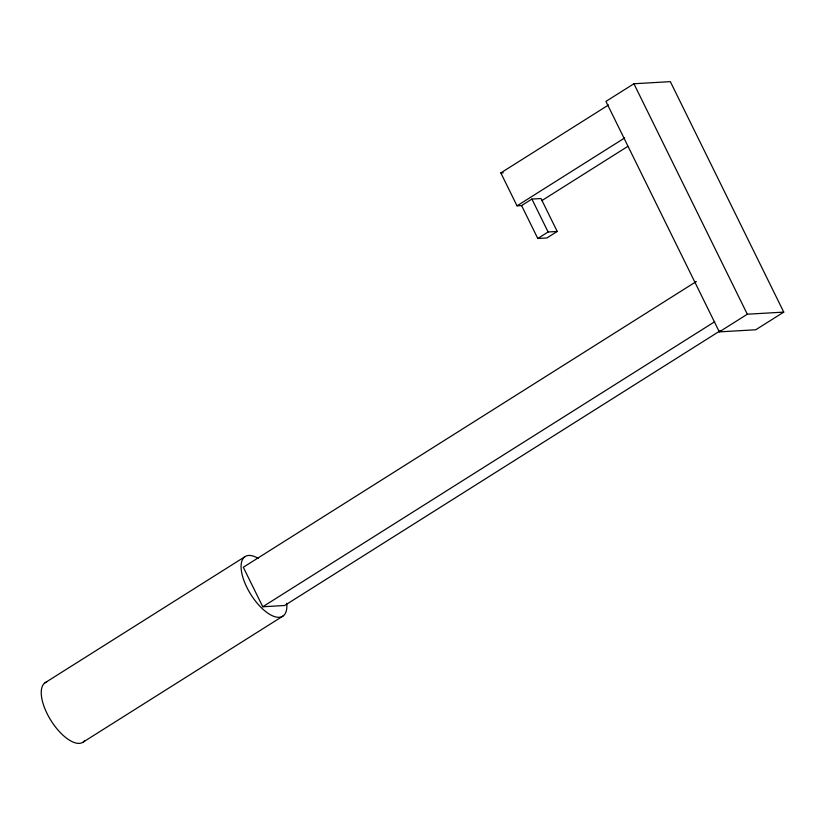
<?xml version="1.0" encoding="UTF-8"?>
<svg xmlns="http://www.w3.org/2000/svg" width="825" height="825" viewBox="0 0 825 825"><rect width="100%" height="100%" fill="white"/><g stroke="black" fill="none" stroke-linecap="round" stroke-linejoin="round"><path stroke-width="1.24" d="M633.92 83.758L605.932 101.403L719.328 331.877L755.762 329.763L783.75 312.108L670.343 81.644L633.92 83.758L747.316 314.222L783.75 312.108M521.586 205.569L537.787 238.497L546.893 237.971L557.215 231.454L541.014 198.536L531.908 199.062L521.586 205.569L517.028 205.838L500.827 172.91L608.51 104.992M517.028 205.838L624.711 137.919M541.767 200.661L627.691 146.468M537.787 238.497L548.109 231.98L557.215 231.454M44.983 682.811L244.839 556.762M696.331 281.521L243.313 567.249L262.762 606.767L284.625 605.498L720.225 330.763M262.762 606.767L714.687 321.729M719.328 331.877L747.316 314.222M83.242 742.046L283.099 615.997M500.827 172.91L503.26 172.765M531.908 199.062L548.109 231.98M84.717 740.623A35.269 15.438 57.8 0 1 51.521 721.39A35.269 15.438 57.8 0 1 46.788 681.904M286.708 603.302A35.269 15.438 57.8 0 1 267.671 613.037A35.269 15.438 57.8 0 1 241.57 571.931A35.269 15.438 57.8 0 1 258.184 558.37"/></g></svg>
